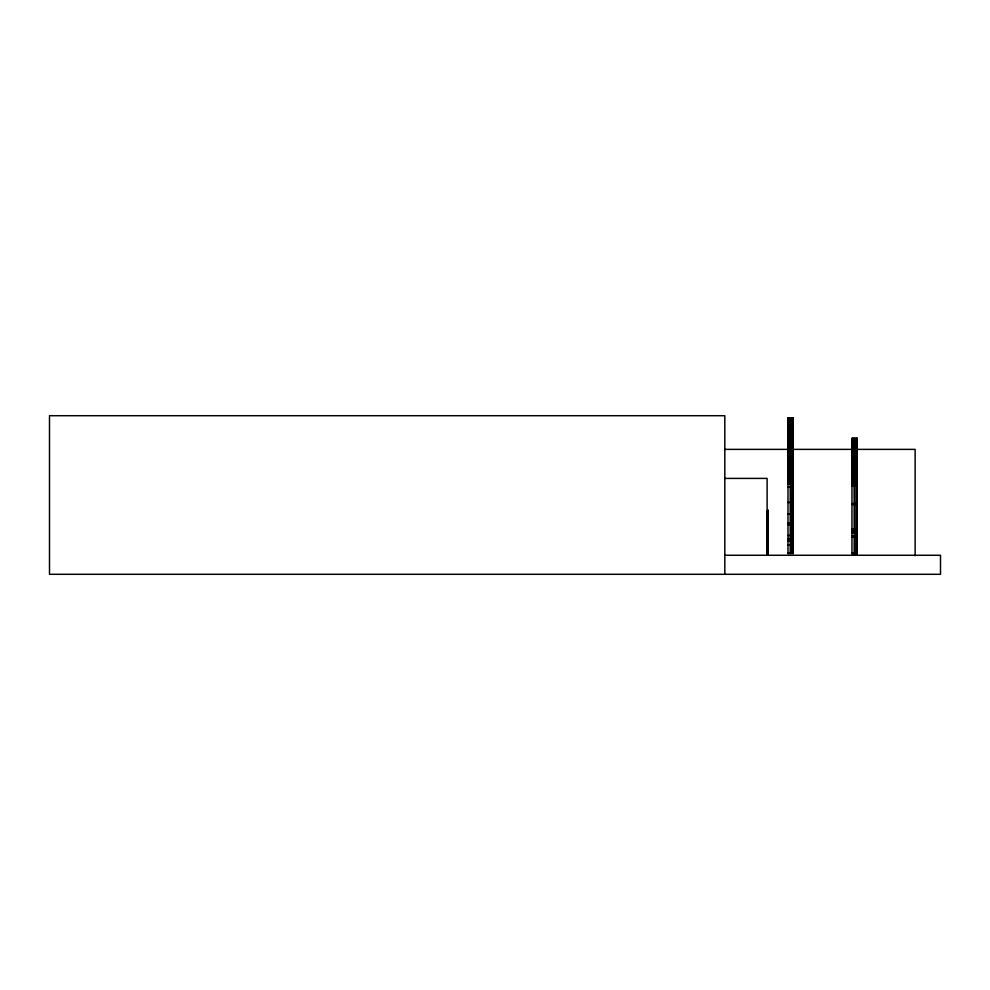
<?xml version="1.0" encoding="UTF-8"?>
<svg xmlns="http://www.w3.org/2000/svg" width="990" height="990" viewBox="0 0 990 990"><rect width="100%" height="100%" fill="white"/><g stroke="black" fill="none" stroke-linecap="round" stroke-linejoin="round"><path stroke-width="1.49" d="M790.639 442.047L790.565 441.416M787.99 417.916L793.275 417.929L787.99 418.077L787.99 553.583L793.275 553.447M787.99 418.201L793.275 418.164L793.275 553.583M787.99 418.498L793.275 418.448M793.275 418.597L787.99 418.745L793.275 418.844M793.275 419.117L787.99 419.166L793.275 419.265M787.99 419.512L793.275 419.426M787.99 419.686L793.275 419.772M787.99 419.871L793.275 419.958M787.99 420.193L793.275 420.057M787.99 420.267L793.275 420.775M787.99 420.936L793.275 420.886M787.99 421.22L793.275 421.096M787.99 421.431L793.275 421.307M787.99 421.567L793.275 421.567M787.99 421.69L793.275 421.827M787.99 421.975L793.275 421.95M787.99 422.111L793.275 422.223M787.99 422.408L793.275 422.408M787.99 422.557L793.275 422.643M787.99 422.705L793.275 422.854L787.99 423.015M787.99 423.175L793.275 423.175M787.99 423.336L793.275 423.497M787.99 423.671L793.275 423.708M787.99 423.844L793.275 423.868M787.99 424.017L793.275 424.042M787.99 424.215L793.275 424.19M787.99 424.364L793.275 424.364M787.99 424.735L793.275 424.735M787.99 424.92L793.275 424.92M787.99 425.106L793.275 425.094M787.99 425.292L793.275 425.292M787.99 425.49L793.275 425.49M787.99 425.663L793.275 425.688M787.99 425.861L793.275 425.886M787.99 426.096L793.275 426.059M787.99 426.294L793.275 426.294M787.99 426.504L793.275 426.504M787.99 426.715L793.275 426.665M787.99 426.938L793.275 426.876M787.99 427.086L793.275 427.148M787.99 427.371L793.275 427.371M787.99 427.593L793.275 427.593M787.99 427.742L793.275 427.816M787.99 428.286L793.275 428.286M787.99 428.509L793.275 428.658M787.99 428.757L793.275 428.757M787.99 428.88L793.275 428.992M787.99 429.128L793.275 429.239M787.99 429.487L793.275 429.487M787.99 429.598L793.275 429.598M787.99 429.846L793.275 429.734M787.99 429.982L793.275 430.093M787.99 430.242L793.275 430.242M787.99 430.489L793.275 430.489M787.99 430.601L793.275 430.601M787.99 430.86L793.275 430.761M787.99 431.12L793.275 431.021M787.99 431.281L793.275 431.281M787.99 431.652L793.275 431.553M787.99 431.826L793.275 431.912M787.99 432.11L793.275 432.11M787.99 432.382L793.275 432.382M787.99 432.667L793.275 432.741M787.99 433.236L793.275 433.236M787.99 433.595L793.275 433.533M787.99 433.892L793.275 433.818M787.99 434.115L793.275 434.115M787.99 434.412L793.275 434.412M787.99 434.474L793.275 434.474M787.99 434.721L793.275 434.771M787.99 435.031L793.275 435.031M787.99 435.08L793.275 435.08M787.99 435.34L793.275 435.34M787.99 435.65L793.275 435.65M787.99 435.699L793.275 435.699M787.99 435.959L793.275 436.008M787.99 436.281L793.275 436.281M787.99 436.602L793.275 436.639M787.99 436.924L793.275 436.961M787.99 437.258L793.275 437.258M787.99 437.617L793.275 437.592M787.99 437.939L793.275 437.914M787.99 438.261L793.275 438.261M851.957 438.421L857.241 438.384L851.957 438.248L851.957 553.682L857.241 553.682L857.241 438.174M787.99 438.595L793.275 438.607M851.957 438.694L857.241 438.681M787.99 438.941L793.275 438.954M851.957 438.805L857.241 438.904M851.957 438.978L857.241 439.077M787.99 439.288L793.275 439.288M851.957 439.251L857.241 439.374M851.957 439.523L857.241 439.473M787.99 439.634L793.275 439.647M857.241 439.634L851.957 439.746L857.241 439.857M787.99 439.993L793.275 439.993M851.957 440.043L857.241 440.166M787.99 440.34L793.275 440.34M851.957 440.241L857.241 440.414M851.957 440.587L857.241 440.612M787.99 440.699L793.275 440.699M851.957 440.699L857.241 440.674M851.957 440.872L857.241 440.859M787.99 441.07L793.275 441.07M851.957 441.057L857.241 441.156M787.99 441.416L793.275 441.429M851.957 441.367L857.241 441.268M851.957 441.478L857.241 441.478M787.99 441.8L793.275 441.788M851.957 441.763L857.241 441.664M851.957 441.924L857.241 441.862M787.99 442.171L793.275 442.171M851.957 442.159L857.241 442.159M851.957 442.419L857.241 442.406M787.99 442.542L793.275 442.53M851.957 442.641L857.241 442.666M857.241 442.802L851.957 442.877L857.241 443M787.99 442.901L793.275 442.926M787.99 443.31L793.275 443.31M851.957 443.223L857.241 443.223M851.957 443.359L857.241 443.508M787.99 443.656L793.275 443.693M851.957 443.656L857.241 443.656M851.957 443.805L857.241 443.792M787.99 444.077L793.275 444.077M851.957 444.114L857.241 443.966M851.957 444.275L857.241 444.275M787.99 444.436L793.275 444.473M857.241 444.448L851.957 444.956M787.99 444.819L793.275 444.857M851.957 445.129L857.241 444.993M787.99 445.265L793.275 445.265M851.957 445.302L857.241 445.302M851.957 445.5L857.241 445.488M787.99 445.661L793.275 445.611M851.957 445.661L857.241 445.673M851.957 445.859L857.241 445.846M787.99 446.057L793.275 446.057M851.957 446.057L857.241 446.057M851.957 446.255L857.241 446.255M787.99 446.465L793.275 446.416M851.957 446.453L857.241 446.564L851.957 446.762M787.99 446.824L793.275 446.886M851.957 446.849L857.241 446.948M851.957 447.059L857.241 447.059M787.99 447.294L793.275 447.294M851.957 447.282L857.241 447.282M851.957 447.554L857.241 447.492M787.99 447.653L793.275 447.715M851.957 447.715L857.241 447.765M851.957 447.975L857.241 447.938M787.99 448.136L793.275 448.136M851.957 448.161L857.241 448.161M851.957 448.396L857.241 448.396M787.99 448.557L793.275 448.495M851.957 448.631L857.241 448.631M851.957 448.866L857.241 448.854M787.99 448.916L793.275 448.977M851.957 449.101L857.241 449.101M724.816 449.373L915.131 449.373L915.131 555.749M851.957 449.596L857.241 449.547M787.99 449.769L793.275 449.844M851.957 449.794L857.241 449.856M851.957 450.104L857.241 450.104M787.99 450.277L793.275 450.277M851.957 450.363L857.241 450.363M787.99 450.623L793.275 450.722M851.957 450.636L857.241 450.537M851.957 450.784L857.241 450.896M787.99 451.155L793.275 451.155M851.957 451.168L857.241 451.168M851.957 451.44L857.241 451.44M851.957 451.725L857.241 451.576M851.957 451.836L857.241 451.836M851.957 452.009L857.241 452.009M787.99 452.368L793.275 452.368M851.957 452.294L857.241 452.294M787.99 452.504L793.275 452.504M857.241 452.393L851.957 452.579L857.241 452.665M787.99 452.814L793.275 452.962M851.957 452.875L857.241 452.875M851.957 453.173L857.241 453.173M787.99 453.259L793.275 453.259M787.99 453.42L793.275 453.42M851.957 453.482L857.241 453.531M787.99 453.705L793.275 453.705M851.957 453.828L857.241 453.779M787.99 453.89L793.275 453.89M851.957 454.088L857.241 454.088M787.99 454.361L793.275 454.361M851.957 454.398L857.241 454.422M787.99 454.62L793.275 454.62M787.99 454.818L793.275 454.818M851.957 454.732L857.241 454.719M851.957 455.029L857.241 455.029M787.99 455.289L793.275 455.289M851.957 455.351L857.241 455.351M787.99 455.549L793.275 455.549M851.957 455.66L857.241 455.685M787.99 455.771L793.275 455.771M851.957 456.006L857.241 456.006M787.99 456.254L793.275 456.254M787.99 456.477L793.275 456.477M851.957 456.341L857.241 456.341M851.957 456.675L857.241 456.625M787.99 456.736L793.275 456.736M851.957 457.009L857.241 457.009M787.99 457.219L793.275 457.219M787.99 457.43L793.275 457.43M851.957 457.355L857.241 457.355M787.99 457.702L793.275 457.702M851.957 457.615L857.241 457.702M851.957 458.048L857.241 458.048M787.99 458.197L793.275 458.197M787.99 458.395L793.275 458.395M851.957 458.395L857.241 458.395M787.99 458.692L793.275 458.692M851.957 458.741L857.241 458.63M851.957 459.1L857.241 459.1M787.99 459.199L793.275 459.199M851.957 459.459L857.241 459.459M787.99 459.694L793.275 459.694M851.957 459.669L857.241 459.669M851.957 459.818L857.241 459.818M787.99 460.202L793.275 460.202M851.957 460.177L857.241 460.177M851.957 460.536L857.241 460.536M787.99 460.709L793.275 460.709M851.957 460.734L857.241 460.734M851.957 460.907L857.241 460.907M787.99 461.229L793.275 461.229M851.957 461.278L857.241 461.451M851.957 461.649L857.241 461.649M787.99 461.748L793.275 461.748M851.957 461.81L857.241 461.81M851.957 462.021L857.241 462.021M787.99 462.256L793.275 462.256M851.957 462.392L857.241 462.392M851.957 462.54L857.241 462.54M787.99 462.788L793.275 462.788M851.957 462.775L857.241 462.775M851.957 463.147L857.241 463.147M787.99 463.32L793.275 463.32M851.957 463.654L857.241 463.654M787.99 463.84L793.275 463.84M851.957 463.902L857.241 463.902M851.957 464.285L857.241 464.285M787.99 464.372L793.275 464.434M851.957 464.397L857.241 464.397M851.957 464.669L857.241 464.669M787.99 464.916L793.275 464.916M851.957 464.768L857.241 464.768M851.957 465.053L857.241 465.053M787.99 465.449L793.275 465.498M851.957 465.523L857.241 465.449M851.957 465.832L857.241 465.832M787.99 465.993L793.275 465.993M851.957 466.29L857.241 466.216M787.99 466.562L793.275 466.55M851.957 466.587L857.241 466.587M851.957 466.661L857.241 466.661M851.957 466.971L857.241 466.971M787.99 467.094L793.275 467.094M851.957 467.367L857.241 467.429M787.99 467.651L793.275 467.651M851.957 467.75L857.241 467.75M787.99 468.208L793.275 468.208M851.957 468.134L857.241 468.134M851.957 468.579L857.241 468.53M787.99 468.74L793.275 468.765M851.957 468.926L857.241 468.926M787.99 469.297L793.275 469.334M851.957 469.322L857.241 469.371M787.99 469.904L793.275 469.904M851.957 469.73L857.241 469.73M851.957 470.139L857.241 470.139M787.99 470.411L793.275 470.473M851.957 470.535L857.241 470.572M787.99 471.054L793.275 471.054M851.957 470.943L857.241 470.943M787.99 471.537L793.275 471.537M851.957 471.389L857.241 471.364M787.99 471.636L793.275 471.636M851.957 471.772L857.241 471.772M787.99 472.218L793.275 472.218M851.957 472.205L857.241 472.193M787.99 472.799L793.275 472.663M851.957 472.601L857.241 472.626M787.99 473.195L793.275 473.195M851.957 473.022L857.241 473.022M787.99 473.393L793.275 473.393M851.957 473.455L857.241 473.455M787.99 473.987L793.275 473.987M851.957 473.876L857.241 473.876M787.99 474.297L793.275 474.297M851.957 474.297L857.241 474.309M787.99 474.581L793.275 474.581M851.957 474.73L857.241 474.73M787.99 475.2L793.275 475.2M851.957 475.163L857.241 475.163M787.99 475.386L793.275 475.386M851.957 475.596L857.241 475.596M787.99 475.794L793.275 475.794M787.99 475.955L793.275 475.955M851.957 476.042L857.241 476.042M851.957 476.462L857.241 476.475M851.957 476.908L857.241 476.908M787.99 477.032L793.275 477.032M787.99 477.65L793.275 477.65M851.957 477.811L857.241 477.811M787.99 478.269L793.275 478.269M851.957 478.232L857.241 478.257M724.816 478.405L767.114 478.405L767.114 555.266M851.957 478.714L857.241 478.714M787.99 478.913L793.275 478.913M851.957 479.135L857.241 479.16M787.99 479.383L793.275 479.383M787.99 479.531L793.275 479.531M851.957 479.581L857.241 479.581M851.957 479.606L857.241 479.606M787.99 480.175L793.275 480.175M851.957 480.088L857.241 480.088M787.99 480.521L793.275 480.521M851.957 480.496L857.241 480.546M787.99 480.855L793.275 480.855M851.957 480.992L857.241 480.992M787.99 481.165L793.275 481.165M851.957 481.4L857.241 481.4M787.99 481.486L793.275 481.486M851.957 481.486L857.241 481.486M851.957 481.944L857.241 481.944M787.99 482.192L793.275 482.192M787.99 482.316L793.275 482.316M851.957 482.402L857.241 482.353M787.99 482.984L793.275 483.095M851.957 482.91L857.241 482.91M851.957 483.392L857.241 483.318M787.99 483.578L793.275 483.578M787.99 483.887L793.275 483.887M851.957 483.838L857.241 483.838M787.99 484.061L793.275 484.135L787.99 484.147M851.957 484.234L857.241 484.234M851.957 484.457L857.241 484.457M851.957 484.939L857.241 484.939M851.957 485.273L857.241 485.323M851.957 485.434L857.241 485.434M851.957 485.62L857.241 485.706M851.957 485.867L857.241 485.867M787.99 487.142L793.275 487.142M787.99 502.425L793.275 502.425M851.957 503.613L857.241 503.613M851.957 504.442L857.241 504.442M787.99 513.983L793.275 513.983M787.99 523.19L793.275 523.19M787.99 524.613L793.275 524.613M851.957 529.155L857.241 529.155M851.957 530.937L857.241 530.937M851.957 531.543L857.241 531.543M851.957 532.62L857.241 532.62M787.99 535.466L793.275 535.466M851.957 535.937L857.241 535.937M851.957 536.753L857.241 536.753M787.99 538.622L793.275 538.622M787.99 540.676L793.275 540.676M787.99 545.057L793.275 545.057M792.483 552.531L793.015 419.117M851.957 553.15L857.241 553.113M787.99 553.274L793.275 553.249M851.957 553.41L857.241 553.422M851.957 553.608L857.241 553.608M724.816 555.266L940.5 555.266L940.5 574.299L49.5 574.299L49.5 415.701L724.816 415.701L724.816 574.299M856.981 439.251L856.981 552.618M854.803 438.706L854.667 440.043M854.803 441.379L854.667 442.072M854.803 443.384L854.667 444.077M854.667 447.356L854.667 447.975M854.803 455.351L854.667 455.982M854.803 456.303L854.667 456.947M854.667 457.281L854.803 457.949M854.803 458.283L854.803 458.976M854.667 459.323L854.803 460.016M854.803 461.093L854.667 461.81M854.667 462.169L854.667 462.912M854.803 464.025L854.667 464.768M854.667 465.151L854.667 465.906M854.667 485.323L854.803 553.138M854.531 438.706L854.531 440.043M854.531 441.379L854.531 442.072M854.531 443.384L854.531 444.077M854.531 447.356L854.531 447.975M854.531 455.351L854.531 455.982M854.531 456.303L854.531 456.947M854.531 457.281L854.531 457.949M854.531 458.283L854.531 458.976M854.531 459.323L854.531 460.016M854.531 461.093L854.531 461.81M854.531 462.169L854.531 462.912M854.531 464.025L854.531 464.768M854.531 465.151L854.531 465.906M854.531 485.323L854.531 553.138M854.395 438.706L854.395 440.043M854.395 441.379L854.395 442.072M854.395 443.384L854.395 444.077M854.395 447.356L854.395 447.975M854.395 455.351L854.395 455.982M854.395 456.303L854.395 456.947M854.395 457.281L854.395 457.949M854.395 458.283L854.395 458.976M854.395 459.323L854.395 460.016M854.395 461.093L854.395 461.81M854.395 462.169L854.395 462.912M854.395 464.025L854.395 464.768M854.395 465.151L854.395 465.906M854.395 485.323L854.395 553.138M790.701 420.564L790.701 421.22M790.837 441.416L790.701 442.159M790.701 463.394L790.701 466.562M790.837 468.196L790.837 471.537M790.837 472.106L790.837 473.727M790.701 475.386L790.837 476.512M790.837 478.22L790.701 479.383M790.701 484.172L790.701 553.026M790.565 420.564L790.565 421.22M790.565 463.394L790.565 466.562M790.565 468.196L790.565 471.537M790.565 472.106L790.565 473.727M790.565 475.386L790.565 476.512M790.565 478.22L790.565 479.383M790.565 484.172L790.565 553.026M790.441 420.564L790.441 421.22M790.441 441.416L790.441 442.159M790.441 463.394L790.441 466.562M790.441 468.196L790.441 471.537M790.441 472.106L790.441 473.727M790.441 475.386L790.441 476.512M790.441 478.22L790.441 479.383M790.441 484.172L790.441 553.026M768.215 509.937L768.215 555.266M767.299 510.865L767.299 555.266M793.275 427.965L787.99 427.965L793.275 428.051M793.275 432.952L787.99 432.952L793.275 433.026M793.275 451.489L787.99 451.489L793.275 451.613M793.275 451.923L787.99 451.923L793.275 452.059M793.275 476.4L787.99 476.4L793.275 476.512M857.241 477.329L851.957 477.329L857.241 477.366M793.275 552.989L787.99 553.002L793.275 553.064"/></g></svg>
